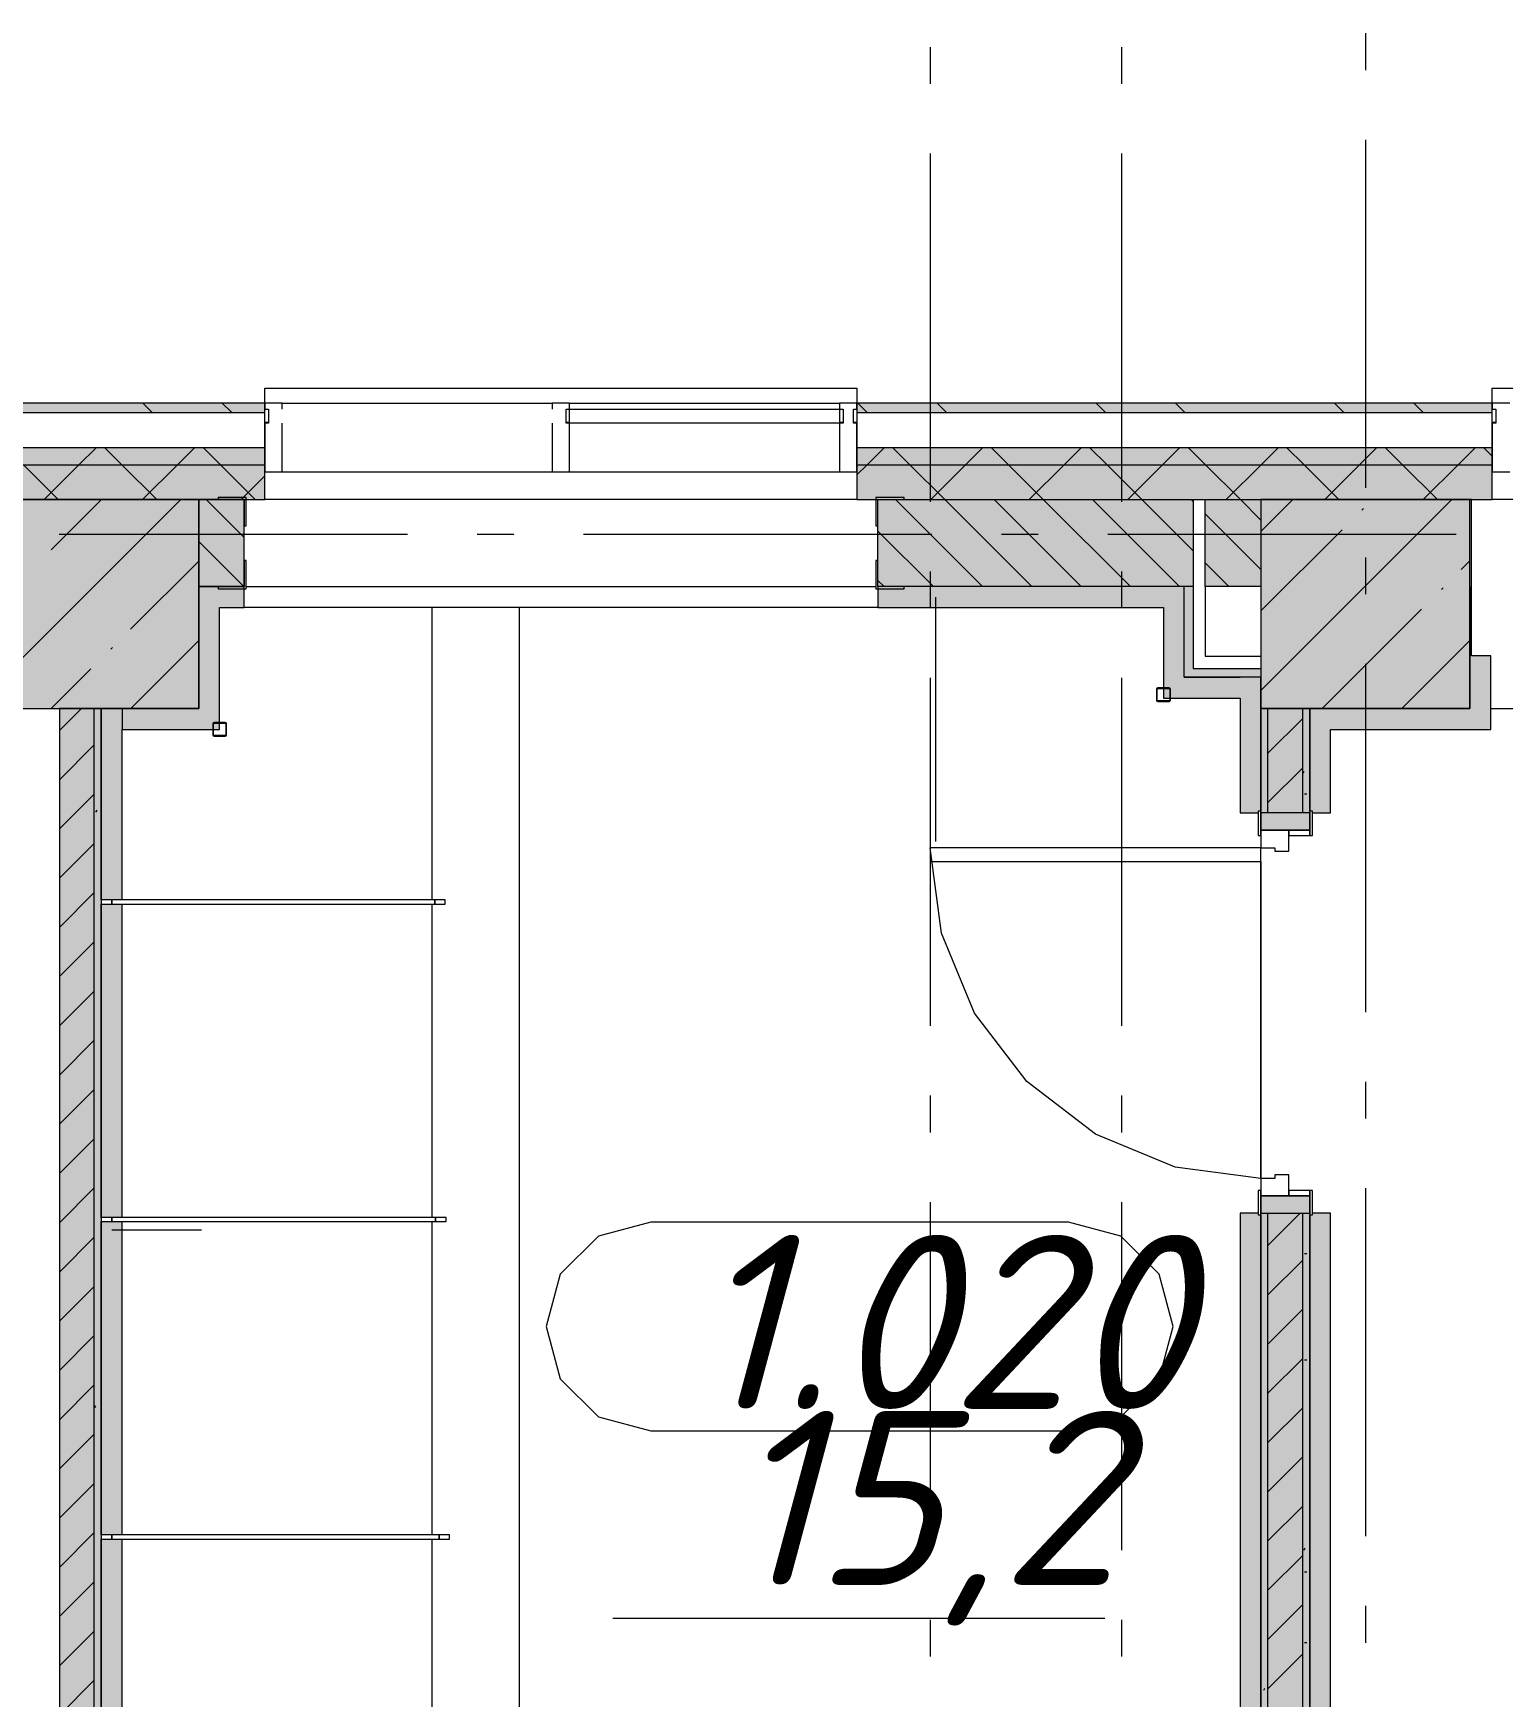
# Model space of a CAD drawing. Header units: millimetres. Extents: x -537608 to 253996, y -217170 to 186033.
# Drawn here: x -323401 to -319182, y -127838 to -123060 of the extents above; entities that cross this region are included whole.
import ezdxf

# ---------------------------------------------------------------- set-up
doc = ezdxf.new("R2010")
doc.units = ezdxf.units.MM
doc.layers.add('PDF _Геометрия', color=7, linetype='Continuous')
doc.layers.add('PDF _Текст', color=7, linetype='Continuous')
doc.layers.add('PDF _Сплошная заливка', color=7, linetype='Continuous', true_color=0xffffff)
doc.styles.add('PDF ISOCPEUR Italic', font='isocpeui.ttf')

msp = doc.modelspace()

# ---------------------------------------------------------------- hatches: boundary and pattern name
at = {"layer": 'PDF _Сплошная заливка', "transparency": 33554559}
h = msp.add_hatch(color=256, dxfattribs=at)
h.paths.add_polyline_path([(-276766.1698, -124149.6224), (-276766.1698, -124122.6244), (-280081.5092, -124122.6244), (-280081.5092, -124149.6224), (-277423.2667, -124149.6224)], flags=0)
h.paths.add_polyline_path([(-281781.5102, -124149.6224), (-281781.5102, -124122.6244), (-282976.5099, -124122.6244), (-282976.5099, -124149.6224), (-282061.2479, -124149.6224)], flags=0)
h.paths.add_polyline_path([(-284676.511, -124149.6224), (-284676.511, -124122.6244), (-288766.5135, -124122.6244), (-288766.5135, -124149.6224), (-285012.6906, -124149.6224)], flags=0)
h.paths.add_polyline_path([(-290466.5125, -124149.6224), (-290466.5125, -124122.6244), (-317511.9667, -124122.6244), (-317511.9667, -124149.6224), (-290493.9411, -124149.6224)], flags=0)
h.paths.add_polyline_path([(-320851.6344, -124149.6224), (-319211.9699, -124149.6224), (-319211.9699, -124122.6244), (-321036.1857, -124122.6244), (-321036.1857, -124149.6224)], flags=0)
h.paths.add_polyline_path([(-322959.8077, -124149.6224), (-322736.1846, -124149.6224), (-322736.1846, -124122.6244), (-324536.1883, -124122.6244), (-324536.1883, -124149.6224), (-323803.077, -124149.6224)], flags=0)
h.paths.add_polyline_path([(-326236.1872, -124149.6224), (-326236.1872, -124122.6244), (-328036.1908, -124122.6244), (-328036.1908, -124149.6224), (-326332.885, -124149.6224)], flags=0)
h.paths.add_polyline_path([(-331441.1878, -124149.6224), (-329736.1897, -124149.6224), (-329736.1897, -124122.6244), (-331441.1878, -124122.6244)], flags=0)
h.paths.add_polyline_path([(-333161.192, -124149.6224), (-333161.192, -124122.6244), (-333373.1891, -124122.6244), (-333373.1891, -124149.6224)], flags=0)
h = msp.add_hatch(color=256, dxfattribs=at)
h.paths.add_polyline_path([(-277423.2667, -124299.6231), (-276766.1698, -124299.6231), (-276766.1698, -124249.6228), (-280081.5092, -124249.6228), (-280081.5092, -124299.6231), (-278266.536, -124299.6231)], flags=0)
h.paths.add_polyline_path([(-281781.5102, -124299.6231), (-281781.5102, -124249.6228), (-282976.5099, -124249.6228), (-282976.5099, -124299.6231), (-282061.2479, -124299.6231)], flags=0)
h.paths.add_polyline_path([(-284676.511, -124299.6231), (-284676.511, -124249.6228), (-288766.5135, -124249.6228), (-288766.5135, -124299.6231), (-285012.6906, -124299.6231)], flags=0)
h.paths.add_polyline_path([(-290493.9411, -124299.6231), (-290466.5125, -124299.6231), (-290466.5125, -124249.6228), (-317511.9667, -124249.6228), (-317511.9667, -124299.6231), (-290915.5758, -124299.6231)], flags=0)
h.paths.add_polyline_path([(-319211.9699, -124299.6231), (-319211.9699, -124249.6228), (-321036.1857, -124249.6228), (-321036.1857, -124299.6231), (-319586.7304, -124299.6231)], flags=0)
h.paths.add_polyline_path([(-326236.1872, -124299.6231), (-326236.1872, -124249.6228), (-328036.1908, -124249.6228), (-328036.1908, -124299.6231), (-326332.885, -124299.6231)], flags=0)
h.paths.add_polyline_path([(-322959.8077, -124299.6231), (-322736.1846, -124299.6231), (-322736.1846, -124249.6228), (-324536.1883, -124249.6228), (-324536.1883, -124299.6231), (-323803.077, -124299.6231)], flags=0)
h.paths.add_polyline_path([(-329736.1897, -124299.6231), (-329736.1897, -124249.6228), (-331441.1878, -124249.6228), (-331441.1878, -124299.6231), (-330127.5969, -124299.6231)], flags=0)
h.paths.add_polyline_path([(-333161.192, -124299.6231), (-333161.192, -124249.6228), (-333373.1891, -124249.6228), (-333373.1891, -124299.6231)], flags=0)
h = msp.add_hatch(color=256, dxfattribs=at)
h.paths.add_polyline_path([(-276766.1698, -124399.6235), (-276766.1698, -124299.6231), (-280081.5092, -124299.6231), (-280081.5092, -124399.6235), (-277423.2667, -124399.6235)], flags=0)
h.paths.add_polyline_path([(-282482.8826, -124399.6235), (-281781.5102, -124399.6235), (-281781.5102, -124299.6231), (-282976.5099, -124299.6231), (-282976.5099, -124399.6235), (-282904.5172, -124399.6235)], flags=0)
h.paths.add_polyline_path([(-284676.511, -124399.6235), (-284676.511, -124299.6231), (-288766.5135, -124299.6231), (-288766.5135, -124399.6235), (-285012.6906, -124399.6235)], flags=0)
h.paths.add_polyline_path([(-290466.5125, -124399.6235), (-290466.5125, -124299.6231), (-317511.9667, -124299.6231), (-317511.9667, -124399.6235), (-290493.9411, -124399.6235)], flags=0)
h.paths.add_polyline_path([(-319211.9699, -124399.6235), (-319211.9699, -124299.6231), (-321036.1857, -124299.6231), (-321036.1857, -124399.6235), (-319586.7304, -124399.6235)], flags=0)
h.paths.add_polyline_path([(-323803.077, -124399.6235), (-322736.1846, -124399.6235), (-322736.1846, -124299.6231), (-324536.1883, -124299.6231), (-324536.1883, -124399.6235), (-324224.7117, -124399.6235)], flags=0)
h.paths.add_polyline_path([(-328036.1908, -124399.6235), (-326236.1872, -124399.6235), (-326236.1872, -124299.6231), (-328036.1908, -124299.6231)], flags=0)
h.paths.add_polyline_path([(-329736.1897, -124399.6235), (-329736.1897, -124299.6231), (-331441.1878, -124299.6231), (-331441.1878, -124399.6235), (-330127.5969, -124399.6235)], flags=0)
h.paths.add_polyline_path([(-333161.192, -124399.6235), (-333161.192, -124299.6231), (-333373.1891, -124299.6231), (-333373.1891, -124399.6235)], flags=0)
h = msp.add_hatch(color=256, dxfattribs=at)
h.paths.add_polyline_path([(-316226.1833, -124649.6246), (-316226.1833, -124399.6235), (-317451.628, -124399.6235), (-317451.628, -124649.6246), (-316406.1833, -124649.6246)], flags=0)
h.paths.add_polyline_path([(-319876.1866, -124649.6246), (-319876.1866, -124399.6235), (-320036.1856, -124399.6235), (-320036.1856, -124649.6246)], flags=0)
h.paths.add_polyline_path([(-320096.1841, -124649.6246), (-320071.184, -124649.6246), (-320071.184, -124399.6235), (-320975.847, -124399.6235), (-320975.847, -124649.6246), (-320429.9997, -124649.6246)], flags=0)
h.paths.add_polyline_path([(-323876.1871, -124649.6246), (-323526.1855, -124649.6246), (-323526.1855, -124399.6235), (-324475.8495, -124399.6235), (-324475.8495, -124649.6246), (-323896.188, -124649.6246)], flags=0)
h.paths.add_polyline_path([(-322926.1872, -124649.6246), (-322795.8473, -124649.6246), (-322795.8473, -124399.6235), (-322926.1872, -124399.6235)], flags=0)
h.paths.add_polyline_path([(-327126.1885, -124649.6246), (-327126.1885, -124399.6235), (-327278.3206, -124399.6235), (-327278.3206, -124649.6246), (-327176.1543, -124649.6246)], flags=0)
h.paths.add_polyline_path([(-330970.8663, -124649.6246), (-329795.8524, -124649.6246), (-329795.8524, -124399.6235), (-331051.1886, -124399.6235), (-331051.1886, -124649.6246), (-330991.1901, -124649.6246)], flags=0)
h.paths.add_polyline_path([(-327975.8478, -124649.6246), (-327313.319, -124649.6246), (-327313.319, -124399.6235), (-327975.8478, -124399.6235)], flags=0)
h.paths.add_polyline_path([(-326526.1901, -124649.6246), (-326355.8484, -124649.6246), (-326355.8484, -124399.6235), (-326526.1901, -124399.6235)], flags=0)
h.paths.add_polyline_path([(-326295.8499, -124649.6246), (-326295.8499, -124399.6235), (-326320.85, -124399.6235), (-326320.85, -124649.6246)], flags=0)
for points in [[(-323526.1855, -124999.6218), (-322926.1872, -124999.6218), (-322926.1872, -124399.6235), (-323526.1855, -124399.6235), (-323526.1855, -124649.6246)], [(-319756.1852, -124999.6218), (-319276.184, -124999.6218), (-319276.184, -124399.6235), (-319876.1866, -124399.6235), (-319876.1866, -124999.6218), (-319856.1856, -124999.6218)]]:
    msp.add_hatch(color=256, dxfattribs=at).paths.add_polyline_path(points)
at = {"layer": 'PDF _Сплошная заливка', "true_color": 0xff7d7d, "transparency": 33554559}
msp.add_hatch(color=11, dxfattribs=at).paths.add_polyline_path([(-319276.184, -124999.6218), (-319216.1854, -124999.6218), (-319216.1854, -124848.8074), (-319271.6283, -124848.8074), (-319271.6283, -124399.6235), (-319276.184, -124399.6235), (-319276.184, -124738.223)])
at = {"layer": 'PDF _Сплошная заливка', "true_color": 0x2254ff, "transparency": 33554559}
h = msp.add_hatch(color=160, dxfattribs=at)
h.paths.add_polyline_path([(-320096.1841, -124709.6231), (-320096.1841, -124649.6246), (-320975.847, -124649.6246), (-320975.847, -124709.6231), (-320156.1869, -124709.6231)], flags=0)
h.paths.add_polyline_path([(-322866.1886, -124709.6231), (-322795.8473, -124709.6231), (-322795.8473, -124649.6246), (-322926.1872, -124649.6246), (-322926.1872, -124709.6231)], flags=0)
at = {"layer": 'PDF _Сплошная заливка', "true_color": 0x77b143, "transparency": 33554559}
msp.add_hatch(color=75, dxfattribs=at).paths.add_polyline_path([(-319876.1866, -124909.624), (-319876.1866, -124884.6239), (-320096.1841, -124884.6239), (-320096.1841, -124909.624), (-320008.3651, -124909.624)])
at = {"layer": 'PDF _Сплошная заливка', "true_color": 0x2254ff, "transparency": 33554559}
h = msp.add_hatch(color=160, dxfattribs=at)
h.paths.add_polyline_path([(-319936.1851, -129265.3615), (-319876.1866, -129265.3615), (-319876.2942, -126454.6231), (-319884.187, -126454.6231), (-319884.187, -126449.624), (-319936.1851, -126449.624), (-319936.1851, -129205.3586)], flags=0)
h.paths.add_polyline_path([(-319884.187, -125299.6231), (-319884.187, -125294.624), (-319876.1866, -125294.624), (-319876.1866, -124909.624), (-319936.1851, -124909.624), (-319936.1851, -125299.6231)], flags=0)
at = {"layer": 'PDF _Сплошная заливка', "transparency": 33554559}
h = msp.add_hatch(color=256, dxfattribs=at)
h.paths.add_polyline_path([(-323226.1885, -131749.6258), (-323226.1885, -129365.3577), (-323326.1889, -129365.3577), (-323326.1889, -131749.6258)], flags=0)
h.paths.add_polyline_path([(-323326.1889, -129265.3615), (-323226.1885, -129265.3615), (-323226.1885, -124999.6218), (-323326.1889, -124999.6218), (-323326.1889, -129017.6684)], flags=0)
h = msp.add_hatch(color=256, dxfattribs=at)
h.paths.add_polyline_path([(-323226.1885, -131749.6258), (-323206.1876, -131749.6258), (-323206.1876, -130992.5565), (-323226.1885, -130992.5565), (-323226.1885, -131514.0086)], flags=0)
h.paths.add_polyline_path([(-323226.1885, -130980.556), (-323206.1876, -130980.556), (-323206.1876, -130192.5573), (-323226.1885, -130192.5573), (-323226.1885, -130800.767)], flags=0)
h.paths.add_polyline_path([(-323226.1885, -130180.5567), (-323206.1876, -130180.5567), (-323206.1876, -129385.3586), (-323226.1885, -129385.3586), (-323226.1885, -129730.9078)], flags=0)
h.paths.add_polyline_path([(-323226.1885, -129265.3615), (-323206.1876, -129265.3615), (-323206.1876, -124999.6218), (-323226.1885, -124999.6218), (-323226.1885, -129017.6684)], flags=0)
at = {"layer": 'PDF _Сплошная заливка', "true_color": 0x60b5fb, "transparency": 33554559}
h = msp.add_hatch(color=151, dxfattribs=at)
h.paths.add_polyline_path([(-323206.1876, -129365.3577), (-323146.189, -129365.3577), (-323146.189, -128297.6256), (-323206.1876, -128297.6256), (-323206.1876, -129265.3615)], flags=0)
h.paths.add_polyline_path([(-323176.1883, -128285.625), (-323146.189, -128285.625), (-323146.189, -127385.6253), (-323206.1876, -127385.6253), (-323206.1876, -128285.625), (-323192.2106, -128285.625)], flags=0)
h.paths.add_polyline_path([(-323176.1883, -127373.6248), (-323146.189, -127373.6248), (-323146.189, -126473.6251), (-323206.1876, -126473.6251), (-323206.1876, -127373.6248), (-323179.1981, -127373.6248)], flags=0)
h.paths.add_polyline_path([(-323146.189, -126461.6245), (-323146.189, -125561.6248), (-323206.1876, -125561.6248), (-323206.1876, -126461.6245), (-323166.1899, -126461.6245)], flags=0)
h.paths.add_polyline_path([(-323176.1883, -125549.6242), (-323146.189, -125549.6242), (-323146.189, -124999.6218), (-323206.1876, -124999.6218), (-323206.1876, -125549.6242)], flags=0)
at = {"layer": 'PDF _Сплошная заливка', "transparency": 33554559}
h = msp.add_hatch(color=256, dxfattribs=at)
h.paths.add_polyline_path([(-319876.1866, -131769.6268), (-319756.1852, -131769.6268), (-319756.1852, -131749.6258), (-319856.1856, -131749.6258), (-319856.1856, -130899.6264), (-319876.1866, -130899.6264), (-319876.1866, -131157.3868)], flags=0)
h.paths.add_polyline_path([(-319856.1856, -129749.6256), (-319856.1856, -129365.3577), (-319876.1866, -129365.3577), (-319876.1866, -129749.6256)], flags=0)
h.paths.add_polyline_path([(-319876.1866, -129265.3615), (-319856.1856, -129265.3615), (-319856.1856, -126449.624), (-319876.1866, -126449.624), (-319876.1866, -128304.4246)], flags=0)
h.paths.add_polyline_path([(-319856.1856, -125299.6231), (-319856.1856, -124999.6218), (-319876.1866, -124999.6218), (-319876.1866, -125299.6231)], flags=0)
h = msp.add_hatch(color=256, dxfattribs=at)
h.paths.add_polyline_path([(-319856.1856, -131749.6258), (-319756.1852, -131749.6258), (-319756.1852, -130899.6264), (-319856.1856, -130899.6264), (-319856.1856, -131157.3868)], flags=0)
h.paths.add_polyline_path([(-319856.1856, -129749.6256), (-319756.1852, -129749.6256), (-319756.1852, -126449.624), (-319856.1856, -126449.624), (-319856.1856, -129730.9078)], flags=0)
h.paths.add_polyline_path([(-319856.1856, -125299.6231), (-319756.1852, -125299.6231), (-319756.1852, -124999.6218), (-319856.1856, -124999.6218)], flags=0)
h = msp.add_hatch(color=256, dxfattribs=at)
h.paths.add_polyline_path([(-319756.1852, -131769.6268), (-319736.1842, -131769.6268), (-319736.1842, -130899.6264), (-319756.1852, -130899.6264), (-319756.1852, -131749.6258)], flags=0)
h.paths.add_polyline_path([(-319756.1852, -129749.6256), (-319736.1842, -129749.6256), (-319736.1842, -126449.624), (-319756.1852, -126449.624), (-319756.1852, -129744.6264)], flags=0)
h.paths.add_polyline_path([(-319756.1852, -125299.6231), (-319736.1842, -125299.6231), (-319736.1842, -124999.6218), (-319756.1852, -124999.6218), (-319756.1852, -125294.624)], flags=0)
at = {"layer": 'PDF _Сплошная заливка', "true_color": 0xff7d7d, "transparency": 33554559}
h = msp.add_hatch(color=11, dxfattribs=at)
h.paths.add_polyline_path([(-319676.1857, -131352.1775), (-319676.1857, -130899.6264), (-319728.1839, -130899.6264), (-319728.1839, -130904.6255), (-319736.1842, -130904.6255), (-319736.1842, -131352.1775)], flags=0)
h.paths.add_polyline_path([(-319728.1839, -129749.6256), (-319676.1857, -129749.6256), (-319676.1857, -126449.624), (-319728.1839, -126449.624), (-319728.1839, -126454.6231), (-319736.1842, -126454.6231), (-319736.1842, -129744.6264), (-319728.1839, -129744.6264)], flags=0)
h.paths.add_polyline_path([(-319728.1839, -125299.6231), (-319676.1857, -125299.6231), (-319676.1857, -124999.6218), (-319736.1842, -124999.6218), (-319734.9355, -125294.624), (-319728.1839, -125294.624)], flags=0)

# ---------------------------------------------------------------- linework, layer by layer
at = {"layer": 'PDF _Геометрия', "color": 253, "lineweight": 9, "true_color": 0xaaaaaa}
for p, q in [((-319576.1853, -123060.0808), (-319576.1853, -123165.9158)), ((-320826.1865, -123099.9536), (-320826.1865, -123205.7885)), ((-320276.184, -123099.9536), (-320276.184, -123205.7885)), ((-319576.1853, -123365.9167), (-319576.1853, -124365.9168)), ((-320826.1865, -123405.7894), (-320826.1865, -124405.7895)), ((-320276.184, -123405.7894), (-320276.184, -124405.7895)), ((-322736.1846, -124122.6244), (-322736.1846, -124079.6212)), ((-322736.1846, -124079.6212), (-321036.1857, -124079.6212)), ((-321036.1857, -124079.6212), (-321036.1857, -124122.6244)), ((-319211.9699, -124122.6244), (-319211.9699, -124079.6212)), ((-319211.9699, -124079.6212), (-317511.9667, -124079.6212)), ((-322736.1846, -124177.6237), (-322726.1863, -124177.6237)), ((-321871.1877, -124177.6237), (-321861.185, -124177.6237)), ((-321086.1859, -124177.6237), (-321076.1876, -124177.6237)), ((-321046.184, -124177.6237), (-321036.1857, -124177.6237)), ((-319211.9699, -124177.6237), (-319201.9673, -124177.6237)), ((-322327.1146, -124499.6239), (-323327.119, -124499.6239)), ((-322021.283, -124499.6239), (-322127.118, -124499.6239)), ((-320821.2821, -124499.6239), (-321821.2821, -124499.6239)), ((-320515.4505, -124499.6239), (-320621.2812, -124499.6239)), ((-319315.4495, -124499.6239), (-320315.4497, -124499.6239)), ((-319576.1853, -124565.9177), (-319576.1853, -124671.7484)), ((-320826.1865, -124605.7904), (-320826.1865, -124711.621)), ((-320276.184, -124605.7904), (-320276.184, -124711.621)), ((-319576.1853, -124871.7492), (-319576.1853, -125871.7494)), ((-320826.1865, -124911.6219), (-320826.1865, -125911.6221)), ((-320276.184, -124911.6219), (-320276.184, -125911.6221)), ((-323176.1883, -125549.6242), (-323206.1876, -125549.6242)), ((-323206.1876, -125549.6242), (-323206.1876, -125561.6248)), ((-323206.1876, -125561.6248), (-323176.1883, -125561.6248)), ((-322248.1528, -125549.6242), (-323176.1883, -125549.6242)), ((-323176.1883, -125549.6242), (-323176.1883, -125561.6248)), ((-323176.1883, -125561.6248), (-323176.1883, -125549.6242)), ((-323176.1883, -125561.6248), (-322248.1528, -125561.6248)), ((-322248.1528, -125561.6248), (-322248.1528, -125549.6242)), ((-322218.1536, -125549.6242), (-322248.1528, -125549.6242)), ((-322248.1528, -125549.6242), (-322248.1528, -125561.6248)), ((-322248.1528, -125561.6248), (-322218.1536, -125561.6248)), ((-322218.1536, -125561.6248), (-322218.1536, -125549.6242)), ((-319576.1853, -126071.7502), (-319576.1853, -126177.5852)), ((-320826.1865, -126111.623), (-320826.1865, -126217.4579)), ((-320276.184, -126111.623), (-320276.184, -126217.4579)), ((-319576.1853, -126377.5861), (-319576.1853, -127377.5862)), ((-320826.1865, -126417.4545), (-320826.1865, -127417.4589)), ((-320276.184, -126417.4545), (-320276.184, -127417.4589)), ((-323176.1883, -126461.6245), (-323206.1876, -126461.6245)), ((-323206.1876, -126461.6245), (-323206.1876, -126473.6251)), ((-323206.1876, -126473.6251), (-323176.1883, -126473.6251)), ((-322245.9869, -126461.6245), (-323176.1883, -126461.6245)), ((-323176.1883, -126461.6245), (-323176.1883, -126473.6251)), ((-323176.1883, -126473.6251), (-323176.1883, -126461.6245)), ((-323176.1883, -126473.6251), (-322245.9869, -126473.6251)), ((-322245.9869, -126473.6251), (-322245.9869, -126461.6245)), ((-322215.9877, -126461.6245), (-322245.9869, -126461.6245)), ((-322245.9869, -126461.6245), (-322245.9869, -126473.6251)), ((-322245.9869, -126473.6251), (-322215.9877, -126473.6251)), ((-322215.9877, -126473.6251), (-322215.9877, -126461.6245)), ((-321628.3128, -126475.0805), (-321778.3135, -126515.2719)), ((-320428.3118, -126475.0805), (-321628.3128, -126475.0805)), ((-320278.3155, -126515.2719), (-320428.3118, -126475.0805)), ((-321778.3135, -126515.2719), (-321888.1228, -126625.0811)), ((-320168.5062, -126625.0811), (-320278.3155, -126515.2719)), ((-321888.1228, -126625.0811), (-321928.3141, -126775.0818)), ((-320128.3148, -126775.0818), (-320168.5062, -126625.0811)), ((-319756.1852, -126749.6253), (-319756.1852, -126748.622)), ((-321928.3141, -126775.0818), (-321888.1228, -126925.0782)), ((-320168.5062, -126925.0782), (-320128.3148, -126775.0818)), ((-321888.1228, -126925.0782), (-321778.3135, -127034.8875)), ((-320278.3155, -127034.8875), (-320168.5062, -126925.0782)), ((-321778.3135, -127034.8875), (-321628.3128, -127075.0788)), ((-320428.3118, -127075.0788), (-320278.3155, -127034.8875)), ((-321628.3128, -127075.0788), (-320428.3118, -127075.0788)), ((-323176.1883, -127373.6248), (-323206.1876, -127373.6248)), ((-323206.1876, -127373.6248), (-323206.1876, -127385.6253)), ((-323206.1876, -127385.6253), (-323176.1883, -127385.6253)), ((-322236.0317, -127373.6248), (-323176.1883, -127373.6248)), ((-323176.1883, -127373.6248), (-323176.1883, -127385.6253)), ((-323176.1883, -127385.6253), (-323176.1883, -127373.6248)), ((-323176.1883, -127385.6253), (-322236.0317, -127385.6253)), ((-322236.0317, -127385.6253), (-322236.0317, -127373.6248)), ((-322206.0324, -127373.6248), (-322236.0317, -127373.6248)), ((-322236.0317, -127373.6248), (-322236.0317, -127385.6253)), ((-322236.0317, -127385.6253), (-322206.0324, -127385.6253)), ((-322206.0324, -127385.6253), (-322206.0324, -127373.6248)), ((-319576.1853, -127577.5828), (-319576.1853, -127683.4177)), ((-321737.3514, -127613.1151), (-320324.4404, -127613.1151)), ((-320826.1865, -127617.4555), (-320826.1865, -127723.2905)), ((-320276.184, -127617.4555), (-320276.184, -127723.2905))]:
    msp.add_line(p, q, dxfattribs=at)
at = {"layer": 'PDF _Геометрия', "lineweight": 9}
for p, q in [((-322736.1846, -124122.6244), (-324536.1883, -124122.6244)), ((-322686.1887, -124122.6244), (-322736.1846, -124122.6244)), ((-322736.1846, -124122.6244), (-322736.1846, -124139.624)), ((-322736.1846, -124149.6224), (-322736.1846, -124122.6244)), ((-322736.1846, -124139.624), (-322726.1863, -124139.624)), ((-322726.1863, -124139.624), (-322726.1863, -124179.6217)), ((-322686.1887, -124139.624), (-322686.1887, -124122.6244)), ((-322686.1887, -124122.6244), (-321911.1852, -124122.6244)), ((-321861.185, -124122.6244), (-321911.1852, -124122.6244)), ((-321911.1852, -124122.6244), (-321911.1852, -124139.624)), ((-321871.1877, -124179.6217), (-321871.1877, -124139.624)), ((-321871.1877, -124139.624), (-321861.185, -124139.624)), ((-321861.185, -124122.6244), (-321086.1859, -124122.6244)), ((-321861.185, -124139.624), (-321861.185, -124122.6244)), ((-321861.185, -124179.6217), (-321861.185, -124139.624)), ((-321861.185, -124139.624), (-321086.1859, -124139.624)), ((-321036.1857, -124122.6244), (-321086.1859, -124122.6244)), ((-321086.1859, -124122.6244), (-321086.1859, -124139.624)), ((-321086.1859, -124139.624), (-321086.1859, -124179.6217)), ((-321086.1859, -124139.624), (-321076.1876, -124139.624)), ((-321076.1876, -124139.624), (-321076.1876, -124179.6217)), ((-321046.184, -124179.6217), (-321046.184, -124139.624)), ((-321046.184, -124139.624), (-321036.1857, -124139.624)), ((-321036.1857, -124139.624), (-321036.1857, -124122.6244)), ((-319211.9699, -124122.6244), (-321036.1857, -124122.6244)), ((-321036.1857, -124122.6244), (-321036.1857, -124149.6224)), ((-319161.9697, -124122.6244), (-319211.9699, -124122.6244)), ((-319211.9699, -124122.6244), (-319211.9699, -124139.624)), ((-319211.9699, -124149.6224), (-319211.9699, -124122.6244)), ((-319211.9699, -124139.624), (-319201.9673, -124139.624)), ((-319201.9673, -124139.624), (-319201.9673, -124179.6217)), ((-324536.1883, -124149.6224), (-322736.1846, -124149.6224)), ((-322736.1846, -124249.6228), (-322736.1846, -124149.6224)), ((-322726.1863, -124179.6217), (-322736.1846, -124179.6217)), ((-322736.1846, -124179.6217), (-322736.1846, -124319.624)), ((-322686.1887, -124319.624), (-322686.1887, -124179.6217)), ((-321911.1852, -124179.6217), (-321911.1852, -124319.624)), ((-321861.185, -124179.6217), (-321871.1877, -124179.6217)), ((-321086.1859, -124179.6217), (-321861.185, -124179.6217)), ((-321861.185, -124319.624), (-321861.185, -124179.6217)), ((-321076.1876, -124179.6217), (-321086.1859, -124179.6217)), ((-321086.1859, -124179.6217), (-321086.1859, -124319.624)), ((-321036.1857, -124179.6217), (-321046.184, -124179.6217)), ((-321036.1857, -124149.6224), (-321036.1857, -124249.6228)), ((-321036.1857, -124149.6224), (-319211.9699, -124149.6224)), ((-321036.1857, -124319.624), (-321036.1857, -124179.6217)), ((-319211.9699, -124249.6228), (-319211.9699, -124149.6224)), ((-319201.9673, -124179.6217), (-319211.9699, -124179.6217)), ((-319211.9699, -124179.6217), (-319211.9699, -124319.624)), ((-324536.1883, -124249.6228), (-322736.1846, -124249.6228)), ((-323270.0786, -124299.6231), (-323220.0784, -124249.6228)), ((-323146.6368, -124299.6231), (-323196.6371, -124249.6228)), ((-322987.2363, -124299.6231), (-322937.2361, -124249.6228)), ((-322863.7945, -124299.6231), (-322913.7947, -124249.6228)), ((-322736.1846, -124299.6231), (-322736.1846, -124249.6228)), ((-321036.1857, -124249.6228), (-321036.1857, -124299.6231)), ((-321036.1857, -124249.6228), (-319211.9699, -124249.6228)), ((-321007.3361, -124299.6231), (-320957.3359, -124249.6228)), ((-320883.8943, -124299.6231), (-320933.8945, -124249.6228)), ((-320724.4938, -124299.6231), (-320674.4936, -124249.6228)), ((-320601.052, -124299.6231), (-320651.0522, -124249.6228)), ((-320441.6515, -124299.6231), (-320391.6513, -124249.6228)), ((-320318.2097, -124299.6231), (-320368.21, -124249.6228)), ((-320158.8093, -124299.6231), (-320108.8091, -124249.6228)), ((-320035.3674, -124299.6231), (-320085.3676, -124249.6228)), ((-319875.967, -124299.6231), (-319825.9667, -124249.6228)), ((-319752.5252, -124299.6231), (-319802.5254, -124249.6228)), ((-319593.1247, -124299.6231), (-319543.1245, -124249.6228)), ((-319469.6786, -124299.6231), (-319519.6788, -124249.6228)), ((-319310.2824, -124299.6231), (-319260.2822, -124249.6228)), ((-319211.9699, -124274.4937), (-319236.8365, -124249.6228)), ((-319211.9699, -124299.6231), (-319211.9699, -124249.6228)), ((-324536.1883, -124299.6231), (-322736.1846, -124299.6231)), ((-323329.4786, -124399.6235), (-323429.4791, -124299.6231)), ((-323370.0791, -124399.6235), (-323270.0786, -124299.6231)), ((-323046.6364, -124399.6235), (-323146.6368, -124299.6231)), ((-323087.2368, -124399.6235), (-322987.2363, -124299.6231)), ((-322763.7941, -124399.6235), (-322863.7945, -124299.6231)), ((-322804.3945, -124399.6235), (-322736.1846, -124331.4136)), ((-322736.1846, -124399.6235), (-322736.1846, -124299.6231)), ((-322736.1846, -124319.624), (-322686.1887, -124319.624)), ((-322686.1887, -124319.624), (-321911.1852, -124319.624)), ((-321911.1852, -124319.624), (-321861.185, -124319.624)), ((-321861.185, -124319.624), (-321086.1859, -124319.624)), ((-321086.1859, -124319.624), (-321036.1857, -124319.624)), ((-321036.1857, -124328.4726), (-321007.3361, -124299.6231)), ((-321036.1857, -124299.6231), (-321036.1857, -124399.6235)), ((-321036.1857, -124299.6231), (-319211.9699, -124299.6231)), ((-320783.8938, -124399.6235), (-320883.8943, -124299.6231)), ((-320824.4943, -124399.6235), (-320724.4938, -124299.6231)), ((-320501.0515, -124399.6235), (-320601.052, -124299.6231)), ((-320541.652, -124399.6235), (-320441.6515, -124299.6231)), ((-320218.2093, -124399.6235), (-320318.2097, -124299.6231)), ((-320258.8097, -124399.6235), (-320158.8093, -124299.6231)), ((-319935.367, -124399.6235), (-320035.3674, -124299.6231)), ((-319975.9674, -124399.6235), (-319875.967, -124299.6231)), ((-319652.5247, -124399.6235), (-319752.5252, -124299.6231)), ((-319693.1252, -124399.6235), (-319593.1247, -124299.6231)), ((-319369.6825, -124399.6235), (-319469.6786, -124299.6231)), ((-319410.2785, -124399.6235), (-319310.2824, -124299.6231)), ((-319211.9699, -124399.6235), (-319211.9699, -124299.6231)), ((-319211.9699, -124319.624), (-319161.9697, -124319.624)), ((-324536.1883, -124399.6235), (-322736.1846, -124399.6235)), ((-323526.1855, -124948.1447), (-322977.6643, -124399.6235)), ((-322926.1872, -124399.6235), (-323526.1855, -124399.6235)), ((-323349.8628, -124543.7251), (-323205.7612, -124399.6235)), ((-322926.1872, -124649.6246), (-322926.1872, -124399.6235)), ((-322795.8473, -124399.6235), (-322926.1872, -124399.6235)), ((-322926.1872, -124399.6235), (-322926.1872, -124649.6246)), ((-322795.8473, -124508.9936), (-322905.2174, -124399.6235)), ((-322795.8473, -124649.6246), (-322795.8473, -124399.6235)), ((-321036.1857, -124399.6235), (-319211.9699, -124399.6235)), ((-320975.847, -124649.6246), (-320975.847, -124399.6235)), ((-320975.847, -124399.6235), (-320071.184, -124399.6235)), ((-320675.316, -124649.6246), (-320925.3171, -124399.6235)), ((-320533.8927, -124649.6246), (-320783.8938, -124399.6235)), ((-320392.4738, -124649.6246), (-320642.4749, -124399.6235)), ((-320251.0505, -124649.6246), (-320501.0515, -124399.6235)), ((-320109.6314, -124649.6246), (-320359.6326, -124399.6235)), ((-320071.184, -124546.6488), (-320218.2093, -124399.6235)), ((-320071.184, -124405.2255), (-320076.786, -124399.6235)), ((-320071.184, -124399.6235), (-320036.1856, -124399.6235)), ((-320071.184, -124399.6235), (-320071.184, -124649.6246)), ((-320036.1856, -124399.6235), (-319876.1866, -124399.6235)), ((-320036.1856, -124649.6246), (-320036.1856, -124399.6235)), ((-319876.1866, -124458.8039), (-319935.367, -124399.6235)), ((-319876.1866, -124491.5245), (-319784.2856, -124399.6235)), ((-319876.1866, -124947.7227), (-319328.0873, -124399.6235)), ((-319276.184, -124399.6235), (-319876.1866, -124399.6235)), ((-319876.1866, -124399.6235), (-319876.1866, -124649.6246)), ((-319876.1866, -124399.6235), (-319876.1866, -124649.6246)), ((-319586.2396, -124429.6744), (-319581.4944, -124424.9336)), ((-319276.184, -124649.6246), (-319276.184, -124399.6235)), ((-319271.6283, -124399.6235), (-319276.184, -124399.6235)), ((-319271.6283, -124649.6246), (-319271.6283, -124399.6235)), ((-319876.1866, -124600.2272), (-320036.1856, -124440.2239)), ((-322796.6353, -124649.6246), (-322926.1872, -124520.0727)), ((-320816.7393, -124649.6246), (-320975.847, -124490.5126)), ((-319876.1866, -124719.6258), (-319643.2627, -124486.7019)), ((-323121.7658, -124771.8263), (-322926.1872, -124576.2433)), ((-319968.2082, -124649.6246), (-320036.1856, -124581.6472)), ((-319301.1151, -124600.7482), (-319276.184, -124575.8213)), ((-322926.1872, -124999.6218), (-322926.1872, -124649.6246)), ((-322926.1872, -124649.6246), (-322795.8473, -124649.6246)), ((-322795.8473, -124649.6246), (-322926.1872, -124649.6246)), ((-322926.1872, -124649.6246), (-322926.1872, -124709.6231)), ((-322795.8473, -124709.6231), (-322795.8473, -124649.6246)), ((-320958.1583, -124649.6246), (-320975.847, -124631.9359)), ((-320096.1841, -124649.6246), (-320975.847, -124649.6246)), ((-320096.1841, -124649.6246), (-320975.847, -124649.6246)), ((-320975.847, -124649.6246), (-320975.847, -124709.6231)), ((-320096.1841, -124709.6231), (-320096.1841, -124649.6246)), ((-320096.1841, -124849.6255), (-320096.1841, -124649.6246)), ((-320071.184, -124649.6246), (-320096.1841, -124649.6246)), ((-320071.184, -124649.6246), (-320071.184, -124849.6255)), ((-319876.1866, -124649.6246), (-320036.1856, -124649.6246)), ((-320036.1856, -124649.6246), (-320036.1856, -124849.6255)), ((-319876.1866, -124649.6246), (-319876.1866, -124999.6218)), ((-319358.1383, -124657.7757), (-319353.3975, -124653.0349)), ((-319276.184, -124649.6246), (-319276.184, -124999.6218)), ((-319276.184, -124999.6218), (-319276.184, -124649.6246)), ((-319271.6283, -124848.8074), (-319271.6283, -124649.6246)), ((-322926.1872, -124709.6231), (-322926.1872, -124999.6218)), ((-322866.1886, -124999.6218), (-322866.1886, -124709.6231)), ((-322866.1886, -124709.6231), (-322795.8473, -124709.6231)), ((-320975.847, -124709.6231), (-322795.8473, -124709.6231)), ((-320975.847, -124709.6231), (-320156.1869, -124709.6231)), ((-320811.0813, -124679.6238), (-320811.0813, -125381.7024)), ((-320156.1869, -124709.6231), (-320156.1869, -124969.6226)), ((-320096.1841, -124909.624), (-320096.1841, -124709.6231)), ((-319699.9888, -124999.6218), (-319415.1657, -124714.7988)), ((-323121.4688, -124999.6218), (-322926.1872, -124804.3446)), ((-319471.8875, -124999.6218), (-319276.184, -124803.9182)), ((-323178.789, -124828.8495), (-323174.0482, -124824.1087)), ((-320096.1841, -124884.6239), (-320096.1841, -124849.6255)), ((-320071.184, -124849.6255), (-320071.184, -124884.6239)), ((-320036.1856, -124849.6255), (-319876.1866, -124849.6255)), ((-319876.1866, -124849.6255), (-319876.1866, -124884.6239)), ((-319216.1854, -124848.8074), (-319271.6283, -124848.8074)), ((-319216.1854, -124999.6218), (-319216.1854, -124848.8074)), ((-323349.5657, -124999.6218), (-323235.8165, -124885.8726)), ((-320096.1841, -124909.624), (-320096.1841, -124884.6239)), ((-320071.184, -124884.6239), (-319876.1866, -124884.6239)), ((-319876.1866, -124884.6239), (-319876.1866, -124909.624)), ((-320175.0124, -124941.1432), (-320176.1836, -124943.9723)), ((-320176.1836, -124943.9723), (-320176.1836, -124975.9695)), ((-320172.1877, -124939.9721), (-320175.0124, -124941.1432)), ((-320174.1856, -124943.9723), (-320173.6001, -124942.5556)), ((-320174.1856, -124975.9695), (-320174.1856, -124943.9723)), ((-320173.6001, -124942.5556), (-320172.1877, -124941.97)), ((-320140.1862, -124939.9721), (-320172.1877, -124939.9721)), ((-320172.1877, -124941.97), (-320140.1862, -124941.97)), ((-320137.3572, -124941.1432), (-320140.1862, -124939.9721)), ((-320140.1862, -124941.97), (-320138.7695, -124942.5556)), ((-320138.7695, -124942.5556), (-320138.1839, -124943.9723)), ((-320138.1839, -124943.9723), (-320138.1839, -124975.9695)), ((-320136.186, -124943.9723), (-320137.3572, -124941.1432)), ((-320136.186, -124975.9695), (-320136.186, -124943.9723)), ((-320096.1841, -124909.624), (-319936.1851, -124909.624)), ((-319936.1851, -124909.624), (-320096.1841, -124909.624)), ((-319876.1866, -124909.624), (-320096.1841, -124909.624)), ((-319876.1866, -124909.624), (-319936.1851, -124909.624)), ((-319876.1866, -124999.6218), (-319876.1866, -124909.624)), ((-323526.1855, -124999.6218), (-323326.1889, -124999.6218)), ((-323326.1889, -125062.8369), (-323262.9739, -124999.6218)), ((-323226.1885, -124999.6218), (-323326.1889, -124999.6218)), ((-323326.1889, -124999.6218), (-323326.1889, -129265.3615)), ((-323326.1889, -124999.6218), (-323226.1885, -124999.6218)), ((-323226.1885, -129265.3615), (-323226.1885, -124999.6218)), ((-323206.1876, -124999.6218), (-323226.1885, -124999.6218)), ((-323226.1885, -124999.6218), (-323206.1876, -124999.6218)), ((-323146.189, -124999.6218), (-323206.1876, -124999.6218)), ((-323206.1876, -124999.6218), (-323206.1876, -125549.6242)), ((-323206.1876, -125549.6242), (-323206.1876, -124999.6218)), ((-323206.1876, -124999.6218), (-322926.1872, -124999.6218)), ((-322926.1872, -124999.6218), (-323146.189, -124999.6218)), ((-323146.189, -124999.6218), (-323146.189, -125059.6247)), ((-322866.1886, -125059.6247), (-322866.1886, -124999.6218)), ((-320176.1836, -124975.9695), (-320175.0124, -124978.7985)), ((-320175.0124, -124978.7985), (-320172.1877, -124979.9696)), ((-320173.6001, -124977.3861), (-320174.1856, -124975.9695)), ((-320172.1877, -124977.9717), (-320173.6001, -124977.3861)), ((-320140.1862, -124977.9717), (-320172.1877, -124977.9717)), ((-320172.1877, -124979.9696), (-320140.1862, -124979.9696)), ((-320156.1869, -124969.6226), (-320096.1841, -124969.6226)), ((-320138.7695, -124977.3861), (-320140.1862, -124977.9717)), ((-320140.1862, -124979.9696), (-320137.3572, -124978.7985)), ((-320138.1839, -124975.9695), (-320138.7695, -124977.3861)), ((-320137.3572, -124978.7985), (-320136.186, -124975.9695)), ((-320096.1841, -124969.6226), (-319936.1851, -124969.6226)), ((-320096.1841, -124969.6226), (-319936.1851, -124969.6226)), ((-319936.1851, -124969.6226), (-319936.1851, -125299.6231)), ((-319856.1856, -124999.6218), (-319876.1866, -124999.6218)), ((-319876.1866, -124999.6218), (-319876.1866, -125294.624)), ((-319876.1866, -125294.624), (-319876.1866, -124999.6218)), ((-319876.1866, -124999.6218), (-319856.1856, -124999.6218)), ((-319856.1856, -125299.6231), (-319856.1856, -124999.6218)), ((-319756.1852, -124999.6218), (-319856.1856, -124999.6218)), ((-319856.1856, -124999.6218), (-319756.1852, -124999.6218)), ((-319736.1842, -124999.6218), (-319756.1852, -124999.6218)), ((-319756.1852, -125299.6231), (-319756.1852, -124999.6218)), ((-319756.1852, -124999.6218), (-319736.1842, -124999.6218)), ((-319676.1857, -124999.6218), (-319736.1842, -124999.6218)), ((-319736.1842, -124999.6218), (-319736.1842, -125294.624)), ((-319736.1842, -125294.624), (-319736.1842, -124999.6218)), ((-319736.1842, -124999.6218), (-319276.184, -124999.6218)), ((-319276.184, -124999.6218), (-319676.1857, -124999.6218)), ((-319216.1854, -125059.6247), (-319216.1854, -124999.6218)), ((-322885.014, -125040.7949), (-322886.1853, -125043.6239)), ((-322886.1853, -125043.6239), (-322886.1853, -125075.6254)), ((-322882.185, -125039.6238), (-322885.014, -125040.7949)), ((-322884.1873, -125043.6239), (-322883.6017, -125042.2073)), ((-322884.1873, -125075.6254), (-322884.1873, -125043.6239)), ((-322883.6017, -125042.2073), (-322882.185, -125041.6217)), ((-322850.1879, -125039.6238), (-322882.185, -125039.6238)), ((-322882.185, -125041.6217), (-322850.1879, -125041.6217)), ((-322847.3589, -125040.7949), (-322850.1879, -125039.6238)), ((-322850.1879, -125041.6217), (-322848.7712, -125042.2073)), ((-322848.7712, -125042.2073), (-322848.1856, -125043.6239)), ((-322848.1856, -125043.6239), (-322848.1856, -125075.6254)), ((-322846.1876, -125043.6239), (-322847.3589, -125040.7949)), ((-322846.1876, -125075.6254), (-322846.1876, -125043.6239)), ((-319856.1856, -125128.3728), (-319756.1852, -125028.3724)), ((-323146.189, -125059.6247), (-322866.1886, -125059.6247)), ((-323146.189, -125549.6242), (-323146.189, -125059.6247)), ((-322886.1853, -125075.6254), (-322885.014, -125078.4501)), ((-322885.014, -125078.4501), (-322882.185, -125079.6256)), ((-322883.6017, -125077.0378), (-322884.1873, -125075.6254)), ((-322882.185, -125077.6234), (-322883.6017, -125077.0378)), ((-322850.1879, -125077.6234), (-322882.185, -125077.6234)), ((-322882.185, -125079.6256), (-322850.1879, -125079.6256)), ((-322848.7712, -125077.0378), (-322850.1879, -125077.6234)), ((-322850.1879, -125079.6256), (-322847.3589, -125078.4501)), ((-322848.1856, -125075.6254), (-322848.7712, -125077.0378)), ((-322847.3589, -125078.4501), (-322846.1876, -125075.6254)), ((-319676.1857, -125299.6231), (-319676.1857, -125059.6247)), ((-319676.1857, -125059.6247), (-319216.1854, -125059.6247)), ((-323326.1889, -125204.2602), (-323226.1885, -125104.2597)), ((-319856.1856, -125269.7918), (-319756.1852, -125169.7914)), ((-323326.1889, -125345.6791), (-323226.1885, -125245.6787)), ((-319936.1851, -125299.6231), (-319884.187, -125299.6231)), ((-319876.1866, -125294.624), (-319884.187, -125294.624)), ((-319884.187, -125294.624), (-319884.187, -125364.6252)), ((-319876.1866, -125364.6252), (-319876.1866, -125294.624)), ((-319736.1842, -125299.6231), (-319876.1866, -125299.6231)), ((-319876.1866, -125299.6231), (-319876.1866, -125349.6234)), ((-319728.1839, -125294.624), (-319736.1842, -125294.624)), ((-319736.1842, -125294.624), (-319736.1842, -125364.6252)), ((-319736.1842, -125349.6234), (-319736.1842, -125299.6231)), ((-319728.1839, -125364.6252), (-319728.1839, -125294.624)), ((-319728.1839, -125299.6231), (-319676.1857, -125299.6231)), ((-319884.187, -125364.6252), (-319876.1866, -125364.6252)), ((-319796.1871, -125349.6234), (-319876.1866, -125349.6234)), ((-319876.1866, -125349.6234), (-319876.1866, -125399.6236)), ((-319876.1866, -125349.6234), (-319736.1842, -125349.6234)), ((-319875.1876, -125349.6234), (-319876.1866, -125349.6234)), ((-319876.1866, -125349.6234), (-319876.1866, -125364.6252)), ((-319876.1866, -125364.6252), (-319875.1876, -125364.6252)), ((-319875.1876, -125364.6252), (-319875.1876, -125349.6234)), ((-319796.1871, -125409.6219), (-319796.1871, -125349.6234)), ((-319736.1842, -125349.6234), (-319796.1871, -125349.6234)), ((-319796.1871, -125349.6234), (-319796.1871, -125364.6252)), ((-319796.1871, -125364.6252), (-319736.1842, -125364.6252)), ((-319736.1842, -125364.6252), (-319736.1842, -125349.6234)), ((-319736.1842, -125364.6252), (-319728.1839, -125364.6252)), ((-323326.1889, -125487.1025), (-323226.1885, -125387.102)), ((-320826.1865, -125399.6236), (-320826.1865, -125439.6255)), ((-319876.1866, -125399.6236), (-320826.1865, -125399.6236)), ((-320793.8146, -125645.5039), (-320826.1865, -125399.6236)), ((-319876.1866, -125399.6236), (-319836.1847, -125399.6236)), ((-319876.1866, -125439.6255), (-319876.1866, -125399.6236)), ((-319836.1847, -125399.6236), (-319836.1847, -125409.6219)), ((-319836.1847, -125409.6219), (-319796.1871, -125409.6219)), ((-320826.1865, -125439.6255), (-319876.1866, -125439.6255)), ((-323326.1889, -125628.5215), (-323226.1885, -125528.521)), ((-323206.1876, -126461.6245), (-323206.1876, -125561.6248)), ((-323206.1876, -125561.6248), (-323206.1876, -126461.6245)), ((-323146.189, -126461.6245), (-323146.189, -125561.6248)), ((-323326.1889, -125769.9447), (-323226.1885, -125669.9443)), ((-320698.9081, -125874.6257), (-320793.8146, -125645.5039)), ((-323326.1889, -125911.3637), (-323226.1885, -125811.3676)), ((-320547.9386, -126071.3756), (-320698.9081, -125874.6257)), ((-323326.1889, -126052.787), (-323226.1885, -125952.7866)), ((-323326.1889, -126194.2103), (-323226.1885, -126094.2099)), ((-320351.1844, -126222.3494), (-320547.9386, -126071.3756)), ((-323326.1889, -126335.6293), (-323226.1885, -126235.6288)), ((-320122.0626, -126317.2517), (-320351.1844, -126222.3494)), ((-319876.1866, -126349.6235), (-320122.0626, -126317.2517)), ((-319796.1871, -126339.6252), (-319836.1847, -126339.6252)), ((-319836.1847, -126339.6252), (-319836.1847, -126349.6235)), ((-319796.1871, -126399.6237), (-319796.1871, -126339.6252)), ((-323326.1889, -126477.0526), (-323226.1885, -126377.0521)), ((-319876.1866, -126384.6219), (-319884.187, -126384.6219)), ((-319884.187, -126384.6219), (-319884.187, -126454.6231)), ((-319876.1866, -126349.6235), (-319876.1866, -126399.6237)), ((-319836.1847, -126349.6235), (-319876.1866, -126349.6235)), ((-319875.1876, -126384.6219), (-319876.1866, -126384.6219)), ((-319876.1866, -126384.6219), (-319876.1866, -126399.6237)), ((-319876.1866, -126454.6231), (-319876.1866, -126384.6219)), ((-319875.1876, -126399.6237), (-319875.1876, -126384.6219)), ((-319736.1842, -126384.6219), (-319796.1871, -126384.6219)), ((-319796.1871, -126384.6219), (-319796.1871, -126399.6237)), ((-319736.1842, -126399.6237), (-319736.1842, -126384.6219)), ((-319728.1839, -126384.6219), (-319736.1842, -126384.6219)), ((-319736.1842, -126384.6219), (-319736.1842, -126454.6231)), ((-319728.1839, -126454.6231), (-319728.1839, -126384.6219)), ((-319876.1866, -126399.6237), (-319796.1871, -126399.6237)), ((-319736.1842, -126399.6237), (-319876.1866, -126399.6237)), ((-319876.1866, -126399.6237), (-319876.1866, -126449.624)), ((-319876.1866, -126399.6237), (-319875.1876, -126399.6237)), ((-319796.1871, -126399.6237), (-319736.1842, -126399.6237)), ((-319736.1842, -126449.624), (-319736.1842, -126399.6237)), ((-323206.1876, -127373.6248), (-323206.1876, -126473.6251)), ((-323206.1876, -126473.6251), (-323206.1876, -127373.6248)), ((-323146.189, -127373.6248), (-323146.189, -126473.6251)), ((-319884.187, -126449.624), (-319936.1851, -126449.624)), ((-319936.1851, -126449.624), (-319936.1851, -129205.3586)), ((-319884.187, -126454.6231), (-319876.1866, -126454.6231)), ((-319876.1866, -126449.624), (-319736.1842, -126449.624)), ((-319876.1866, -129265.3615), (-319876.1866, -126454.6231)), ((-319876.1866, -126454.6231), (-319876.1866, -129265.3615)), ((-319856.1856, -126542.5842), (-319763.2253, -126449.624)), ((-319856.1856, -129265.3615), (-319856.1856, -126449.624)), ((-319756.1852, -129749.6256), (-319756.1852, -126449.624)), ((-319736.1842, -129744.6264), (-319736.1842, -126454.6231)), ((-319736.1842, -126454.6231), (-319736.1842, -129744.6264)), ((-319736.1842, -126454.6231), (-319728.1839, -126454.6231)), ((-319676.1857, -126449.624), (-319728.1839, -126449.624)), ((-319676.1857, -129749.6256), (-319676.1857, -126449.624)), ((-323326.1889, -126618.4715), (-323226.1885, -126518.4711)), ((-323176.1883, -126497.0923), (-322918.3504, -126497.0923)), ((-319856.1856, -126684.0075), (-319756.1852, -126584.0071)), ((-323326.1889, -126759.8949), (-323226.1885, -126659.8944)), ((-319856.1856, -126825.4265), (-319756.1852, -126725.426)), ((-323326.1889, -126901.3139), (-323226.1885, -126801.3134)), ((-319856.1856, -126966.8498), (-319756.1852, -126866.8493)), ((-323326.1889, -127042.7371), (-323226.1885, -126942.7367)), ((-319856.1856, -127108.2688), (-319756.1852, -127008.2726)), ((-323326.1889, -127184.1604), (-323226.1885, -127084.16)), ((-319856.1856, -127249.6921), (-319756.1852, -127149.6916)), ((-323326.1889, -127325.5794), (-323226.1885, -127225.579)), ((-319856.1856, -127391.1154), (-319756.1852, -127291.1149)), ((-323326.1889, -127467.0027), (-323226.1885, -127367.0023)), ((-323206.1876, -128285.625), (-323206.1876, -127385.6253)), ((-323206.1876, -127385.6253), (-323206.1876, -128285.625)), ((-323146.189, -128285.625), (-323146.189, -127385.6253)), ((-319856.1856, -127532.5343), (-319756.1852, -127432.5339)), ((-323326.1889, -127608.4217), (-323226.1885, -127508.4212)), ((-319856.1856, -127673.9576), (-319756.1852, -127573.9572)), ((-323326.1889, -127749.845), (-323226.1885, -127649.8445)), ((-319856.1856, -127815.3767), (-319756.1852, -127715.3762)), ((-323326.1889, -127891.264), (-323226.1885, -127791.2635))]:
    msp.add_line(p, q, dxfattribs=at)
at = {"layer": 'PDF _Геометрия', "color": 8, "lineweight": 9, "true_color": 0x787878}
for p, q in [((-323059.6703, -124149.6224), (-323086.6727, -124122.6244)), ((-322831.5734, -124149.6224), (-322858.5714, -124122.6244)), ((-321006.7849, -124149.6224), (-321033.783, -124122.6244)), ((-320778.6837, -124149.6224), (-320805.686, -124122.6244)), ((-320322.4898, -124149.6224), (-320349.4879, -124122.6244)), ((-320094.3886, -124149.6224), (-320121.3909, -124122.6244)), ((-319638.1946, -124149.6224), (-319665.1927, -124122.6244)), ((-319410.0934, -124149.6224), (-319437.0957, -124122.6244)), ((-323206.1876, -125003.3034), (-323208.3104, -124999.6218)), ((-319753.0763, -125181.0599), (-319756.1852, -125186.438)), ((-319751.3841, -125244.6669), (-319744.6798, -125244.6669)), ((-323219.1354, -125291.6443), (-323222.4897, -125297.453)), ((-319751.3841, -126565.4658), (-319744.6798, -126565.4658)), ((-319751.3841, -126870.2682), (-319744.6798, -126870.2682)), ((-323222.0892, -127007.7646), (-323225.4393, -127001.9558)), ((-319756.0302, -127118.3532), (-319756.1852, -127118.0819)), ((-319750.4066, -127411.633), (-319753.761, -127417.4417)), ((-319751.3841, -127479.8644), (-319744.6798, -127479.8644)), ((-319751.3841, -127683.0646), (-319744.6798, -127683.0646)), ((-319865.6199, -127814.3862), (-319868.9742, -127820.1949))]:
    msp.add_line(p, q, dxfattribs=at)
at = {"layer": 'PDF _Геометрия', "color": 253, "lineweight": 20, "true_color": 0xaaaaaa}
for p, q in [((-322789.8491, -124393.6253), (-322870.8476, -124393.6253)), ((-322870.8476, -124393.6253), (-322870.8476, -124399.6235)), ((-322870.8476, -124399.6235), (-322795.8473, -124399.6235)), ((-322795.8473, -124399.6235), (-322795.8473, -124474.6238)), ((-322789.8491, -124474.6238), (-322789.8491, -124393.6253)), ((-320900.8466, -124393.6253), (-320981.8451, -124393.6253)), ((-320981.8451, -124393.6253), (-320981.8451, -124474.6238)), ((-320975.847, -124474.6238), (-320975.847, -124399.6235)), ((-320975.847, -124399.6235), (-320900.8466, -124399.6235)), ((-320900.8466, -124399.6235), (-320900.8466, -124393.6253)), ((-322795.8473, -124474.6238), (-322789.8491, -124474.6238)), ((-320981.8451, -124474.6238), (-320975.847, -124474.6238)), ((-322789.8491, -124574.6243), (-322795.8473, -124574.6243)), ((-322795.8473, -124574.6243), (-322795.8473, -124649.6246)), ((-322789.8491, -124655.6227), (-322789.8491, -124574.6243)), ((-320975.847, -124574.6243), (-320981.8451, -124574.6243)), ((-320981.8451, -124574.6243), (-320981.8451, -124655.6227)), ((-320975.847, -124649.6246), (-320975.847, -124574.6243)), ((-322795.8473, -124649.6246), (-322870.8476, -124649.6246)), ((-322870.8476, -124649.6246), (-322870.8476, -124655.6227)), ((-322870.8476, -124655.6227), (-322789.8491, -124655.6227)), ((-320981.8451, -124655.6227), (-320900.8466, -124655.6227)), ((-320900.8466, -124649.6246), (-320975.847, -124649.6246)), ((-320900.8466, -124655.6227), (-320900.8466, -124649.6246))]:
    msp.add_line(p, q, dxfattribs=at)
at = {"layer": 'PDF _Геометрия', "color": 9, "lineweight": 9, "true_color": 0xc0c0c0}
for p, q in [((-321036.1857, -124399.6235), (-322736.1846, -124399.6235)), ((-317511.9667, -124399.6235), (-319211.9699, -124399.6235)), ((-322789.8491, -124649.6246), (-320981.8451, -124649.6246)), ((-322256.1876, -125549.6242), (-322256.1876, -124709.6231)), ((-322006.1865, -124709.6231), (-322006.1865, -129205.3586)), ((-319216.1854, -124999.6218), (-316526.1847, -124999.6218)), ((-319876.1866, -126349.6235), (-319876.1866, -125439.6255)), ((-319876.1866, -125439.6255), (-319876.1866, -126349.6235)), ((-322256.1876, -126461.6245), (-322256.1876, -125561.6248)), ((-322256.1876, -127373.6248), (-322256.1876, -126473.6251)), ((-322256.1876, -128285.625), (-322256.1876, -127385.6253))]:
    msp.add_line(p, q, dxfattribs=at)
at = {"layer": 'PDF _Сплошная заливка', "color": 75, "lineweight": 35, "true_color": 0x77b143, "transparency": 33554559}
msp.add_solid([(-320071.184, -124884.6239), (-320071.184, -124649.6246), (-320096.1841, -124884.6239), (-320096.1841, -124649.6246)], dxfattribs=at)
at = {"layer": 'PDF _Сплошная заливка', "color": 160, "lineweight": 35, "true_color": 0x2254ff, "transparency": 33554559}
for points in [[(-322866.1886, -124999.6218), (-322866.1886, -124709.6231), (-322926.1872, -124999.6218), (-322926.1872, -124709.6231)], [(-320096.1841, -124969.6226), (-320096.1841, -124709.6231), (-320156.1869, -124969.6226), (-320156.1869, -124709.6231)], [(-320096.1841, -124969.6226), (-319936.1851, -124969.6226), (-320096.1841, -124909.624), (-319936.1851, -124909.624)], [(-320096.1841, -124969.6226), (-319936.1851, -124969.6226), (-320096.1841, -124909.624), (-319936.1851, -124909.624)], [(-323146.189, -125059.6247), (-322866.1886, -125059.6247), (-323146.189, -124999.6218), (-322866.1886, -124999.6218)]]:
    msp.add_solid(points, dxfattribs=at)
at = {"layer": 'PDF _Сплошная заливка', "color": 11, "lineweight": 35, "true_color": 0xff7d7d, "transparency": 33554559}
msp.add_solid([(-319676.1857, -125059.6247), (-319216.1854, -125059.6247), (-319676.1857, -124999.6218), (-319216.1854, -124999.6218)], dxfattribs=at)
at = {"layer": 'PDF _Сплошная заливка', "color": 7, "lineweight": 35, "true_color": 0xf4f4f4, "transparency": 33554559}
for points in [[(-319736.1842, -125349.6234), (-319736.1842, -125299.6231), (-319876.1866, -125349.6234), (-319876.1866, -125299.6231)], [(-319736.1842, -126449.624), (-319736.1842, -126399.6237), (-319876.1866, -126449.624), (-319876.1866, -126399.6237)]]:
    msp.add_solid(points, dxfattribs=at)

# ---------------------------------------------------------------- texts
at = {"layer": 'PDF _Текст', "char_height": 500, "attachment_point": 4, "style": 'PDF ISOCPEUR Italic'}
for s, insert in [('1.020', (-321509.6463, -126761.7916)), ('15,2', (-321410.6448, -127325.7409))]:
    msp.add_mtext(s, dxfattribs=dict(at, insert=insert))

doc.saveas('drawing.dxf')
